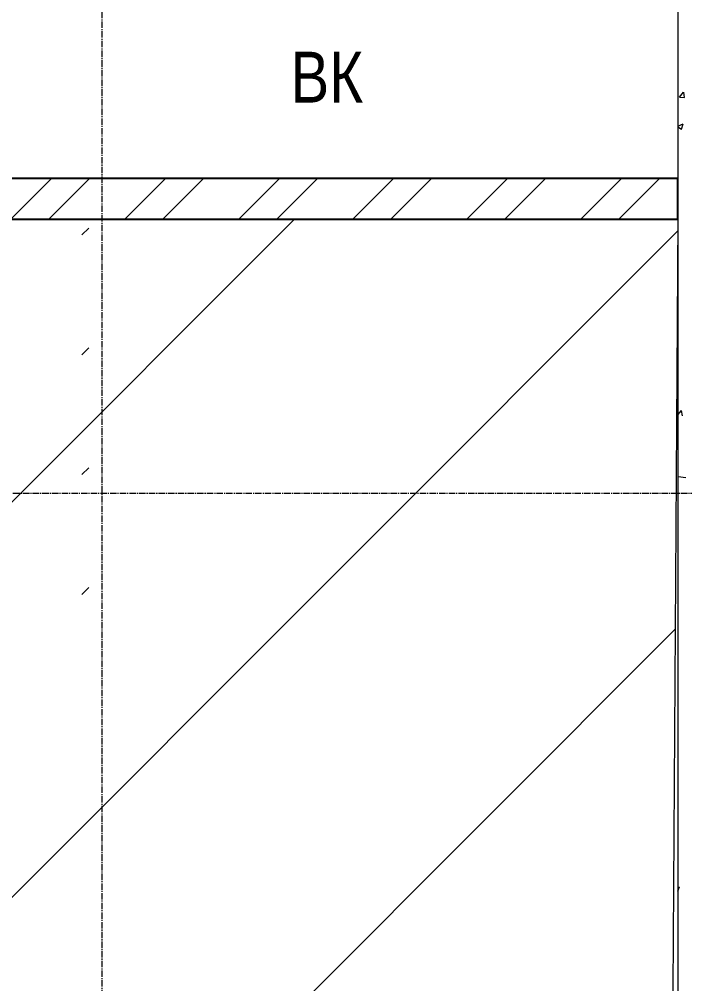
# Model space of a CAD drawing. Header units: millimetres. Extents: x 470010 to 1231400, y -134005 to 421770.
# Drawn here: x 527060 to 529025, y -80282 to -77436 of the extents above; entities that cross this region are included whole.
import ezdxf

# ---------------------------------------------------------------- set-up
doc = ezdxf.new("R2010")
doc.units = ezdxf.units.MM
doc.linetypes.add('CENTER2', pattern=[28.575, 19.05, -3.175, 3.175, -3.175])
doc.layers.add('АР_Оси_РД_100', color=7, linetype='Continuous', lineweight=0, true_color=0x525252)
for name, color, linetype, lineweight in [('АР_Стены ГКЛ', 1, 'Continuous', 15), ('АР_Стены кирпич', 32, 'Continuous', 20), ('АР_Стены ПЕНОблок', 52, 'Continuous', 20), ('АР_Штриховка', 8, 'Continuous', 0), ('ВК_Шахты', 5, 'Continuous', 9), ('Потолок штриховка', 200, 'Continuous', 15)]:
    doc.layers.add(name, color=color, linetype=linetype, lineweight=lineweight)
doc.styles.add('style1', font='ARIALN.TTF')

msp = doc.modelspace()

# ---------------------------------------------------------------- hatches: boundary and pattern name
at = {"layer": 'АР_Штриховка', "linetype": 'Continuous', "lineweight": 0, "true_color": 0x000000}
h = msp.add_hatch(dxfattribs=at)
h.set_pattern_fill('ANSI32', color=18, scale=25, angle=360, style=0)
h.set_pattern_definition([(45, (509004.53, -133435.88), (-168.3798, 168.3798), []), (45, (509116.79, -133435.88), (-168.3798, 168.3798), [])])
h.paths.add_polyline_path([(529004.532, -78025.876), (529004.532, -77905.876), (525224.532, -77905.876), (525184.532, -77995.876), (525224.532, -78025.876)], flags=0)
h.paths.add_polyline_path([(525104.532, -78025.876), (525184.532, -77995.876), (525224.532, -77905.876), (524494.532, -77905.876), (524414.532, -77935.876), (524374.532, -78025.876)], flags=0)
h.paths.add_polyline_path([(524374.532, -78025.876), (524414.532, -77935.876), (524374.532, -77905.876), (523774.532, -77905.876), (523694.532, -77935.876), (523654.532, -78025.876)], flags=0)
h.paths.add_polyline_path([(523654.532, -78025.876), (523694.532, -77935.876), (523654.532, -77905.876), (521404.532, -77905.876), (521404.532, -78025.876)], flags=0)
h = msp.add_hatch(dxfattribs=at)
h.set_pattern_fill('_U', color=18, scale=250, angle=45, style=0, pattern_type=0)
h.set_pattern_definition([(45, (509004.53, -133435.88), (-176.7767, 176.7767), [])])
h.paths.add_polyline_path([(527244.532, -79345.876), (527264.532, -79325.876), (527264.532, -78025.876), (527244.532, -78025.876)], flags=0)
at = {"layer": 'Потолок штриховка'}
h = msp.add_hatch(dxfattribs=at)
h.set_pattern_fill('ANSI31', color=256, scale=260)
h.paths.add_polyline_path([(516914.532, -93915.876), (516914.532, -69960.876), (518180, -69980.876), (518185.057, -69660.876), (522949.532, -69660.876), (522948.983, -65160.876), (525839.532, -65188.909), (525838.623, -66079.643), (529004.428, -66065.129), (528984.532, -72125.876), (521204.532, -72125.876), (521194.532, -93915.876), (520674.532, -93915.876), (520674.532, -94535.876), (517434.532, -94545.876), (517434.537, -93915.876)])
h.paths.add_polyline_path([(521414.532, -81135.876), (521414.532, -79565.876), (525424.532, -79565.876), (525424.532, -80025.876), (525504.532, -80025.876), (525504.532, -78025.876), (529004.532, -78025.876), (528984.532, -81055.935), (528984.532, -81135.874)])
h.paths.add_polyline_path([(521414.532, -78025.876), (525104.532, -78025.876), (525104.532, -79445.876), (521414.532, -79445.876)], flags=16)
h.paths.add_polyline_path([(521414.532, -77635.876), (523654.532, -77635.876), (523654.532, -75105.876), (521414.532, -75105.876)], flags=17)
h.paths.add_polyline_path([(521404.532, -74985.876), (521409.532, -72345.876), (523604.532, -72345.876), (523604.532, -73935.876), (526374.532, -73935.876), (526374.532, -72705.876), (528984.532, -72705.876), (528984.532, -77315.876), (526374.532, -77315.876), (526374.532, -74985.876), (526054.533, -74985.876), (526054.533, -77315.876), (524494.533, -77315.875), (524494.533, -74985.876)], flags=17)

# ---------------------------------------------------------------- linework, layer by layer
at = {"layer": 'АР_Оси_РД_100', "linetype": 'CENTER2'}
msp.add_line((533204.533, -78835.876), (513999.575, -78835.876), dxfattribs=at)
msp.add_lwpolyline([(527304.533, -97435.876), (527304.533, -62107.197), (527454.533, -61707.197)], dxfattribs=at)
at = {"layer": 'АР_Стены ГКЛ', "color": 18, "linetype": 'Continuous', "lineweight": 15, "true_color": 0x000000}
for p, q in [((527264.532, -78025.876), (527244.532, -78025.876)), ((528134.532, -78025.876), (528114.532, -78025.876))]:
    msp.add_line(p, q, dxfattribs=at)
at = {"layer": 'АР_Стены кирпич', "color": 18, "linetype": 'Continuous', "lineweight": 25, "true_color": 0x000000}
for p, q in [((529004.532, -77905.876), (525224.532, -77905.876)), ((529004.532, -78025.876), (529004.532, -77905.876)), ((525224.532, -78025.876), (529004.532, -78025.876))]:
    msp.add_line(p, q, dxfattribs=at)
at = {"layer": 'АР_Стены ПЕНОблок', "color": 18, "linetype": 'Continuous', "lineweight": 20, "true_color": 0x000000}
msp.add_line((529004.532, -71735.876), (529004.532, -81935.876), dxfattribs=at)
at = {"layer": 'АР_Штриховка', "color": 18, "linetype": 'Continuous', "lineweight": 0, "true_color": 0x000000}
for p, q in [((529009.255, -77666.186), (529021.5, -77651.593)), ((529024.513, -77667.502), (529021.576, -77651.581)), ((529009.254, -77666.188), (529024.436, -77667.516)), ((529004.532, -77751.356), (529020.459, -77745.243)), ((529015.293, -77760.638), (529020.443, -77745.289)), ((529004.532, -77753.381), (529015.288, -77760.636)), ((529004.532, -78604.047), (529015.532, -78590.938)), ((529018.543, -78606.847), (529015.606, -78590.926)), ((529005.367, -78785.203), (529027.957, -78788.706)), ((529004.532, -79997.86), (529008.895, -79996.185)), ((529004.532, -80009.186), (529008.88, -79996.229))]:
    msp.add_line(p, q, dxfattribs=at)
at = {"layer": 'Потолок штриховка'}
msp.add_lwpolyline([(521414.532, -81135.876), (521414.532, -79565.876), (525424.532, -79565.876), (525424.532, -80025.876), (525504.532, -80025.876), (525504.532, -78025.876), (529004.532, -78025.876), (528984.532, -81055.935), (528984.532, -81135.874)], close=True, dxfattribs=at)

# ---------------------------------------------------------------- texts
at = {"layer": 'ВК_Шахты', "color": 18, "lineweight": 50, "true_color": 0x000000, "style": 'style1'}
msp.add_text('ВК', height=150, dxfattribs=at).set_placement((527860.321, -77682.111))

doc.saveas('drawing.dxf')
